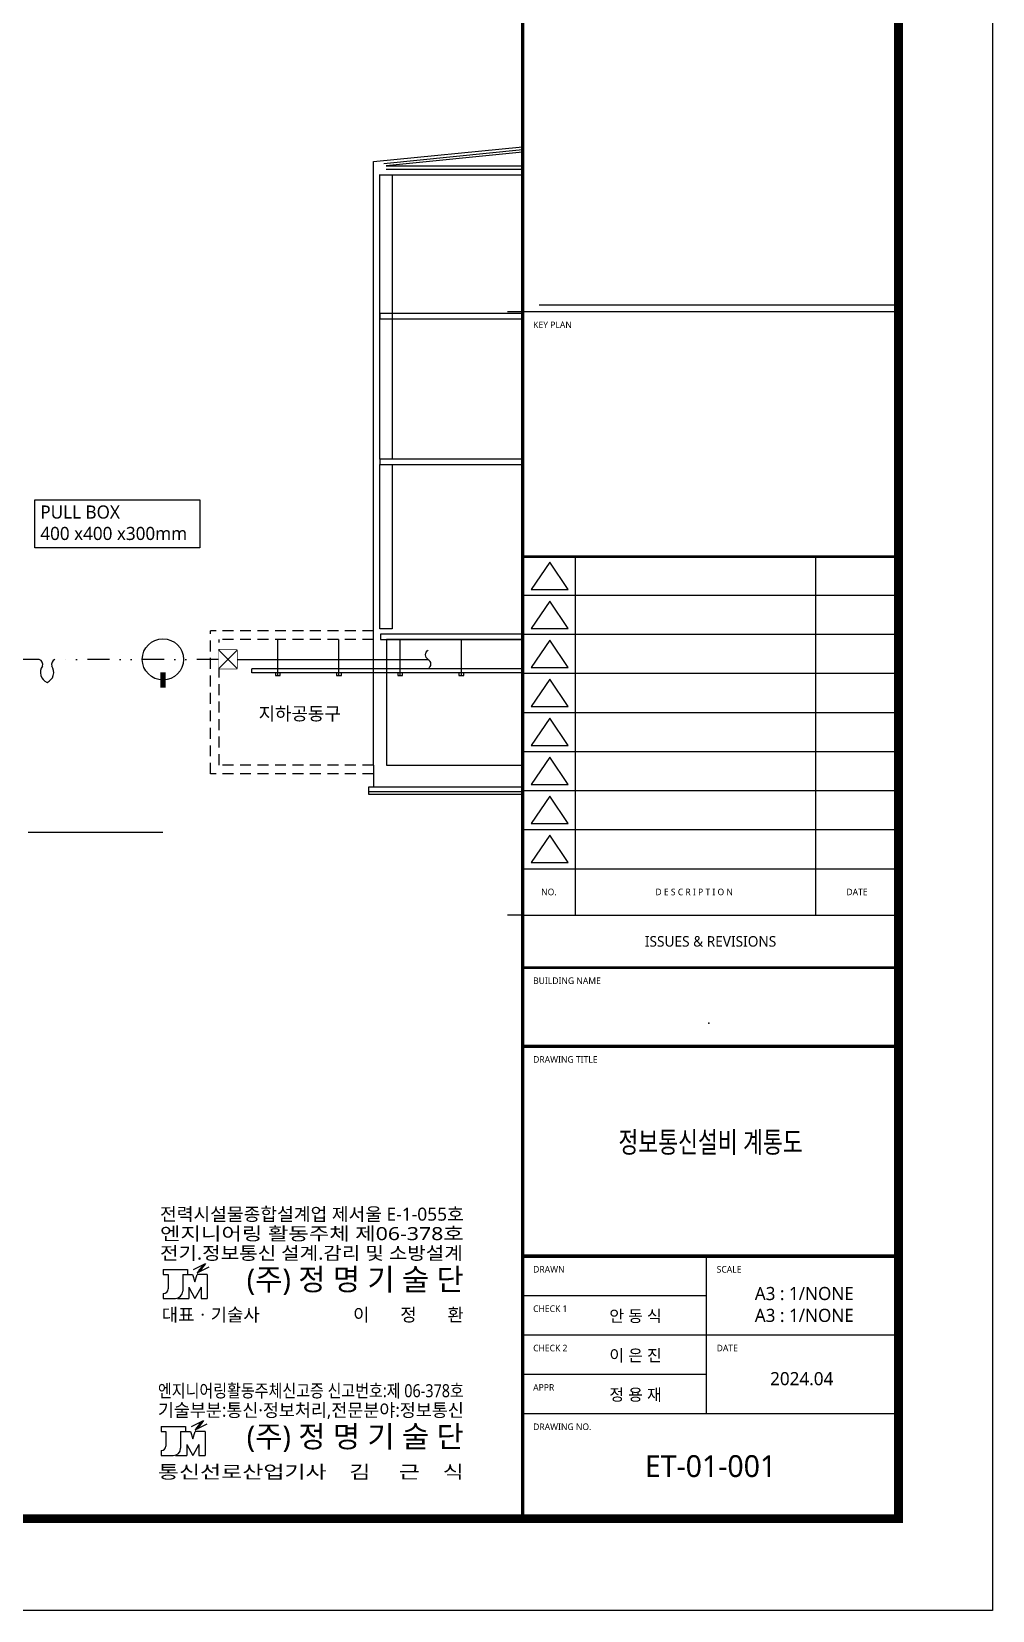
# Model space of a CAD drawing. Header units: millimetres. Extents: x 0 to 84100, y 0 to 59400.
# Drawn here: x 62113 to 84100, y 0 to 36105 of the extents above; entities that cross this region are included whole.
import ezdxf
from ezdxf.enums import TextEntityAlignment as Align

# ---------------------------------------------------------------- set-up
doc = ezdxf.new("R2010")
doc.units = ezdxf.units.MM
doc.header["$LTSCALE"] = 1000
for name, pattern in [('DASHDOTX2', [2, 1, -0.5, 0, -0.5]), ('DIVIDE', [1.25, 0.5, -0.25, 0, -0.25, 0, -0.25]), ('점선1', [2, 1.25, -0.75])]:
    doc.linetypes.add(name, pattern=pattern)
for name, color, linetype in [('arch', 8, 'Continuous'), ('DIM', 6, 'Continuous'), ('S', 4, 'Continuous'), ('S4', 4, 'DIVIDE'), ('SHT', 5, 'Continuous'), ('SYM', 3, 'Continuous'), ('TEXT', 3, 'Continuous'), ('TRAY', 3, 'Continuous'), ('XR-SHEET(통신)$0$WD', 6, 'Continuous')]:
    doc.layers.add(name, color=color, linetype=linetype)
doc.styles.add('GHS', font='malgun.ttf')
doc.styles.add('XR-SHEET$0$XR-SHEET$0$XREF-Form$0$맑은고딕', font='malgun.ttf')

# ---------------------------------------------------------------- blocks, each defined once
blk = doc.blocks.new('XR-FORM-ET', base_point=(461, 408))
at = {"layer": 'SHT', "color": 171}
for p, q in [((146700, 59400), (146000, 59400)), ((146700, 31800), (146000, 31800))]:
    blk.add_line(p, q, dxfattribs=at)
at = {"layer": 'SHT'}
for p, q in [((163900, 59400), (146700, 59400)), ((163900, 48198), (146700, 48198)), ((149100, 48198), (149100, 31800)), ((160100, 48198), (160100, 31800)), ((163900, 46413), (146700, 46413)), ((163900, 44628), (146700, 44628)), ((163900, 42844), (146700, 42844)), ((163900, 41059), (146700, 41059)), ((163900, 39274), (146700, 39274)), ((163900, 37489), (146700, 37489)), ((163900, 35705), (146700, 35705)), ((146700, 33920), (163900, 33920)), ((146700, 31800), (163900, 31800)), ((146700, 25800), (163900, 25800)), ((155100, 16200), (155100, 9000)), ((146700, 14400), (155100, 14400)), ((146700, 12600), (163900, 12600)), ((146700, 10800), (155100, 10800)), ((146700, 9000), (163900, 9000))]:
    blk.add_line(p, q, dxfattribs=at)
blk.add_lwpolyline([(0, 118800), (168200, 118800), (168200, 0), (0, 0)], close=True, dxfattribs=at)
at = {"layer": 'SHT', "const_width": 400}
blk.add_lwpolyline([(9300, 114600), (163900, 114600), (163900, 4200), (9300, 4200)], close=True, dxfattribs=at)
at = {"layer": 'SHT'}
for points, const_width in [([(146700, 114600), (146700, 4200)], 160), ([(146700, 48198), (163900, 48198)], 114), ([(146700, 29400), (163900, 29400)], 114), ([(146700, 25800), (163900, 25800)], 160), ([(146700, 25800), (163900, 25800)], 140), ([(146700, 16200), (163900, 16200)], 160)]:
    blk.add_lwpolyline(points, dxfattribs=dict(at, const_width=const_width))
at = {"layer": 'SHT', "linetype": 'Continuous', "ltscale": 2}
blk.add_lwpolyline([(147457, 59711), (163900, 59711)], dxfattribs=at)
at = {"layer": 'SHT', "linetype": 'Continuous', "flags": 128}
for points in [[(147937, 47949), (147097, 46700), (148777, 46700)], [(147937, 46165), (147097, 44915), (148777, 44915)], [(147937, 44380), (147097, 43131), (148777, 43131)], [(147937, 42595), (147097, 41346), (148777, 41346)], [(147937, 40810), (147097, 39561), (148777, 39561)], [(147937, 39026), (147097, 37776), (148777, 37776)], [(147937, 37241), (147097, 35992), (148777, 35992)], [(147937, 35456), (147097, 34207), (148777, 34207)]]:
    blk.add_lwpolyline(points, close=True, dxfattribs=at)
at = {"layer": 'SHT'}
for p in [(155226, 26855), (155300, 6600, -2754)]:
    blk.add_point(p, dxfattribs=at)
at = {"layer": 'XR-SHEET(통신)$0$WD', "color": 4}
for p, q in [((130248, 15590), (130248, 15367)), ((130248, 15590), (131366, 15590)), ((130248, 15367), (130472, 15367)), ((130472, 15367), (130472, 14705)), ((131142, 15367), (131142, 14605)), ((131142, 15367), (131589, 15367)), ((131366, 15590), (131366, 15367)), ((131589, 15367), (131701, 15032)), ((131641, 15594), (132187, 15864)), ((131701, 15032), (131812, 15367)), ((132077, 15810), (131805, 15443)), ((131805, 15443), (132351, 15713)), ((131805, 15443), (131956, 15552)), ((132259, 15367), (131812, 15367)), ((131833, 15480), (131983, 15589)), ((131861, 15518), (132011, 15626)), ((131879, 15479), (131928, 15515)), ((131888, 15555), (132038, 15664)), ((132187, 15864), (131915, 15497)), ((131916, 15592), (132066, 15701)), ((131943, 15629), (132093, 15738)), ((131971, 15667), (132121, 15775)), ((131999, 15704), (132149, 15813)), ((132026, 15741), (132176, 15850)), ((132054, 15778), (132141, 15842)), ((132259, 15367), (132259, 14270)), ((130248, 14493), (130248, 14270)), ((130248, 14493), (130260, 14493)), ((131421, 14780), (131701, 14270)), ((131421, 14780), (131421, 14270)), ((131980, 14780), (131701, 14270)), ((131980, 14780), (131980, 14270)), ((130248, 14270), (130807, 14270)), ((130903, 14284), (130903, 14270)), ((130903, 14270), (131421, 14270)), ((131980, 14270), (132259, 14270)), ((131545, 8409), (132092, 8679)), ((132092, 8679), (131819, 8311)), ((130153, 8405), (130153, 8181)), ((130153, 8405), (131270, 8405)), ((130153, 8181), (130377, 8181)), ((130377, 8181), (130377, 7520)), ((131047, 8181), (131047, 7419)), ((131047, 8181), (131494, 8181)), ((131270, 8405), (131270, 8181)), ((131494, 8181), (131605, 7846)), ((131605, 7846), (131717, 8181)), ((131982, 8625), (131710, 8257)), ((131710, 8257), (132256, 8527)), ((131710, 8257), (131860, 8366)), ((132164, 8181), (131717, 8181)), ((131738, 8295), (131888, 8404)), ((131765, 8332), (131915, 8441)), ((131784, 8294), (131833, 8329)), ((131793, 8369), (131943, 8478)), ((131820, 8407), (131971, 8515)), ((131848, 8444), (131998, 8553)), ((131876, 8481), (132026, 8590)), ((131903, 8518), (132053, 8627)), ((131931, 8556), (132081, 8664)), ((131958, 8593), (132046, 8656)), ((132164, 8181), (132164, 7084)), ((130153, 7308), (130153, 7084)), ((130153, 7308), (130164, 7308)), ((131326, 7595), (131605, 7084)), ((131326, 7595), (131326, 7084)), ((131885, 7595), (131605, 7084)), ((131885, 7595), (131885, 7084)), ((130153, 7084), (130712, 7084)), ((130808, 7098), (130808, 7084)), ((130808, 7084), (131326, 7084)), ((131885, 7084), (132164, 7084))]:
    blk.add_line(p, q, dxfattribs=at)
for centre, radius in [((130260, 14705), 212), ((130807, 14605), 335), ((130164, 7520), 212), ((130712, 7419), 335)]:
    blk.add_arc(centre, radius, 270, 0, dxfattribs=at)
at = {"layer": 'SHT', "color": 9, "style": 'XR-SHEET$0$XR-SHEET$0$XREF-Form$0$맑은고딕'}
for s, p in [('KEY PLAN', (147180, 58800)), ('BUILDING NAME', (147180, 28800)), ('DRAWING TITLE', (147180, 25200)), ('DRAWN', (147180, 15600)), ('SCALE', (155580, 15600)), ('CHECK 1', (147180, 13800)), ('CHECK 2', (147180, 12000)), ('DATE', (155580, 12000)), ('APPR', (147180, 10200)), ('DRAWING NO.', (147180, 8400))]:
    blk.add_text(s, height=300, dxfattribs=at).set_placement(p, align=Align.MIDDLE_LEFT)
for s, height, p in [('NO.', 300, (147900, 32860)), ('D E S C R I P T I O N ', 300, (154600, 32860)), ('DATE', 300, (162000, 32860)), ('ISSUES & REVISIONS', 480, (155300, 30600))]:
    blk.add_text(s, height=height, dxfattribs=at).set_placement(p, align=Align.MIDDLE_CENTER)
at = {"layer": 'SHT', "color": 3, "style": 'XR-SHEET$0$XR-SHEET$0$XREF-Form$0$맑은고딕'}
for s, height, p in [('안 동 식', 540, (151865, 13467)), ('이 은 진', 540, (151865, 11667)), ('2024.04', 600, (159471, 10601)), ('정 용 재', 540, (151865, 9867))]:
    blk.add_text(s, height=height, dxfattribs=at).set_placement(p, align=Align.MIDDLE_CENTER)
at = {"layer": 'XR-SHEET(통신)$0$WD', "color": 4, "style": 'GHS'}
for s, width, p, p2 in [('전력시설물종합설계업 제서울 E-1-055호', 0.91927, (130104, 17826), (144006, 17826)), ('엔지니어링 활동주체 제06-378호', 1.128043, (130104, 16936), (144006, 16936)), ('전기.정보통신 설계.감리 및 소방설계', 1.013777, (130104, 16045), (143963, 16045)), ('엔지니어링활동주체신고증 신고번호:제 06-378호', 0.764554, (130009, 9750), (144006, 9750)), ('기술부분:통신·정보처리,전문분야:정보통신', 0.894617, (130009, 8859), (144006, 8859)), ('통신선로산업기사    김     근    식', 1.084493, (130009, 6039), (144006, 6039))]:
    blk.add_text(s, height=595.76, dxfattribs=dict(at, width=width)).set_placement(p, p2, align=Align.FIT)
for s, height, p in [('(주) 정 명 기 술 단', 992.94, (144006, 14644)), ('이       정       환', 595.76, (144006, 13225)), ('(주) 정 명 기 술 단', 992.94, (144006, 7459))]:
    blk.add_text(s, height=height, dxfattribs=at).set_placement(p, align=Align.RIGHT)
blk.add_text('대표ㆍ기술사 ', height=595.8, dxfattribs=at).set_placement((130182, 13225))
blk = doc.blocks.new('G15')
at = {"layer": 'SYM'}
for centre, start, end in [((-1.02, -0.71), 34.9534, 145.0466), ((1.02, 0.71), 214.9534, 325.0466)]:
    blk.add_arc(centre, 1.25, start, end, dxfattribs=at)
blk = doc.blocks.new('H2')
at = {"layer": 'SYM'}
blk.add_lwpolyline([(-2, 2), (-2, -2), (2, -2), (2, 2)], close=True, dxfattribs=at)
blk.add_wipeout([(-2, 2), (2, 2), (2, -2), (-2, -2)]).dxf.layer = 'SYM'
for p, q in [((-2, 2), (2, -2)), ((2, 2), (-2, -2))]:
    blk.add_line(p, q, dxfattribs=at)

msp = doc.modelspace()

# ---------------------------------------------------------------- linework, layer by layer
at = {"layer": 'arch'}
for p, q in [((69934, 33131), (73350, 33473)), ((70176, 33089), (73350, 33406)), ((70226, 33042), (73350, 33355)), ((69934, 24878), (69934, 33131)), ((70226, 33035), (73350, 33035)), ((73350, 32953), (70226, 32953)), ((70064, 32832), (73350, 32832)), ((69934, 19954), (69934, 25309)), ((69934, 19332), (69934, 22203)), ((70234, 19332), (73350, 19332)), ((73350, 18722), (69834, 18722))]:
    msp.add_line(p, q, dxfattribs=at)
at = {"layer": 'arch', "linetype": '점선1', "ltscale": 0.2}
for p, q in [((66206, 19132), (66206, 22403)), ((69934, 22403), (66206, 22403)), ((69934, 22203), (66406, 22203)), ((66406, 19332), (66406, 22203)), ((69934, 19332), (66406, 19332)), ((69934, 19132), (66206, 19132))]:
    msp.add_line(p, q, dxfattribs=at)
at = {"layer": 'arch'}
for points in [[(70368, 26324), (70084, 26324), (70084, 32832), (70368, 32832)], [(70368, 22446), (70084, 22446), (70084, 26203), (70368, 26203)]]:
    msp.add_lwpolyline(points, close=True, dxfattribs=at)
for points in [[(73350, 29657), (70084, 29657), (70084, 29536), (73350, 29536)], [(73350, 26324), (70084, 26324), (70084, 26203), (73350, 26203)], [(73350, 22324), (70094, 22324), (70094, 22203), (73350, 22203)], [(73350, 22203), (70234, 22203), (70234, 19332)], [(69934, 19332), (69934, 18832), (73350, 18832)], [(73350, 18662), (69834, 18662), (69834, 18832), (69934, 18832)]]:
    msp.add_lwpolyline(points, dxfattribs=at)
at = {"layer": 'S'}
msp.add_line((62290, 21749), (61084, 21749), dxfattribs=at)
for centre, radius, start, end in [((62244, 21633), 125, 342.4363, 68.6219), ((62694, 21633), 125, 111.3781, 197.5637), ((62569, 21450), 251, 144.7996, 246.5745), ((62369, 21450), 251, 293.4255, 35.2004)]:
    msp.add_arc(centre, radius, start, end, dxfattribs=at)
at = {"layer": 'S4'}
msp.add_line((66394, 21749), (62649, 21749), dxfattribs=at)
at = {"layer": 'SYM', "color": 6}
msp.add_line((65120, 17789), (62034, 17789), dxfattribs=at)
msp.add_lwpolyline([(65120, 21453, 118, 118, 0), (65120, 21100, 0, 0, 0), (65120, 17789, 0, 0, 0)], format="xyseb", dxfattribs=at)
msp.add_circle((65120, 21749), 472, dxfattribs=at)
at = {"layer": 'TRAY', "color": 6}
msp.add_line((67152, 21438), (67152, 21532), dxfattribs=at)
for points in [[(67748, 21382), (67748, 22203)], [(69148, 21382), (69148, 22203)], [(70548, 21382), (70548, 22203)], [(71948, 21382), (71948, 22203)], [(73350, 21532), (67152, 21532)], [(73350, 21438), (67152, 21438)], [(67692, 21438), (67692, 21382), (67804, 21382), (67804, 21438)], [(69092, 21438), (69092, 21382), (69204, 21382), (69204, 21438)], [(70492, 21438), (70492, 21382), (70604, 21382), (70604, 21438)], [(71892, 21438), (71892, 21382), (72004, 21382), (72004, 21438)]]:
    msp.add_lwpolyline(points, dxfattribs=at)

# ---------------------------------------------------------------- block references
at = {"layer": 'DIM', "linetype": 'DASHDOTX2', "xscale": -104.5333333340287, "yscale": 104.5333333340287, "zscale": 104.5333333340287, "rotation": 270}
msp.add_blockref('G15', (71187, 21749), dxfattribs=at)
at = {"layer": 'S', "xscale": 0.5, "yscale": 0.5, "zscale": 0.5}
msp.add_blockref('XR-FORM-ET', (231, 204), dxfattribs=at)

# ---------------------------------------------------------------- texts
at = {"layer": 'SYM', "style": 'GHS'}
msp.add_text('지하공동구', height=300, dxfattribs=at).set_placement((68249, 20508), align=Align.MIDDLE_CENTER)
at = {"layer": 'TEXT', "style": 'GHS', "width": 0.75}
msp.add_text('정보통신설비 계통도', height=483, dxfattribs=at).set_placement((77650, 10709), align=Align.MIDDLE_CENTER)
at = {"layer": 'TEXT', "style": 'GHS'}
for s, height, p in [('A3 : 1/NONE', 300, (79795, 7247)), ('A3 : 1/NONE', 300, (79795, 6747)), ('ET-01-001', 500, (77650, 3300))]:
    msp.add_text(s, height=height, dxfattribs=at).set_placement(p, align=Align.MIDDLE_CENTER)

# ---------------------------------------------------------------- next in the draw order: block references
at = {"layer": 'S', "xscale": 105.1050919813052, "yscale": 105.1050919813052, "zscale": 105.1050919813052}
msp.add_blockref('H2', (66605, 21749), dxfattribs=at)

# ---------------------------------------------------------------- next in the draw order: wipeouts: each hides what was drawn before it
msp.add_wipeout([(62192, 25400), (65961, 25400), (65961, 24302), (62192, 24302)]).dxf.layer = 'S'

# ---------------------------------------------------------------- next in the draw order: linework, layer by layer
at = {"layer": 'S'}
msp.add_line((66815, 21749), (71187, 21749), dxfattribs=at)
at = {"layer": 'SYM', "color": 6}
msp.add_lwpolyline([(62192, 25400), (65961, 25400), (65961, 24302), (62192, 24302)], close=True, dxfattribs=at)
for points in [[(60874, 21959, 0, 94.9, 0), (60874, 22244, 0, 0, 0), (60874, 24851, 0, 0, 0), (62192, 24851, 0, 0, 0)], [(66605, 21959, 0, 94.9, 0), (66605, 22244, 0, 0, 0), (66605, 24851, 0, 0, 0), (65961, 24851, 0, 0, 0)]]:
    msp.add_lwpolyline(points, format="xyseb", dxfattribs=at)

# ---------------------------------------------------------------- next in the draw order: texts
at = {"layer": 'SYM', "style": 'GHS'}
for s, p in [('PULL BOX', (62314, 24968)), ('400 x400 x300mm', (62314, 24478))]:
    msp.add_text(s, height=300, dxfattribs=at).set_placement(p)

doc.saveas('drawing.dxf')
